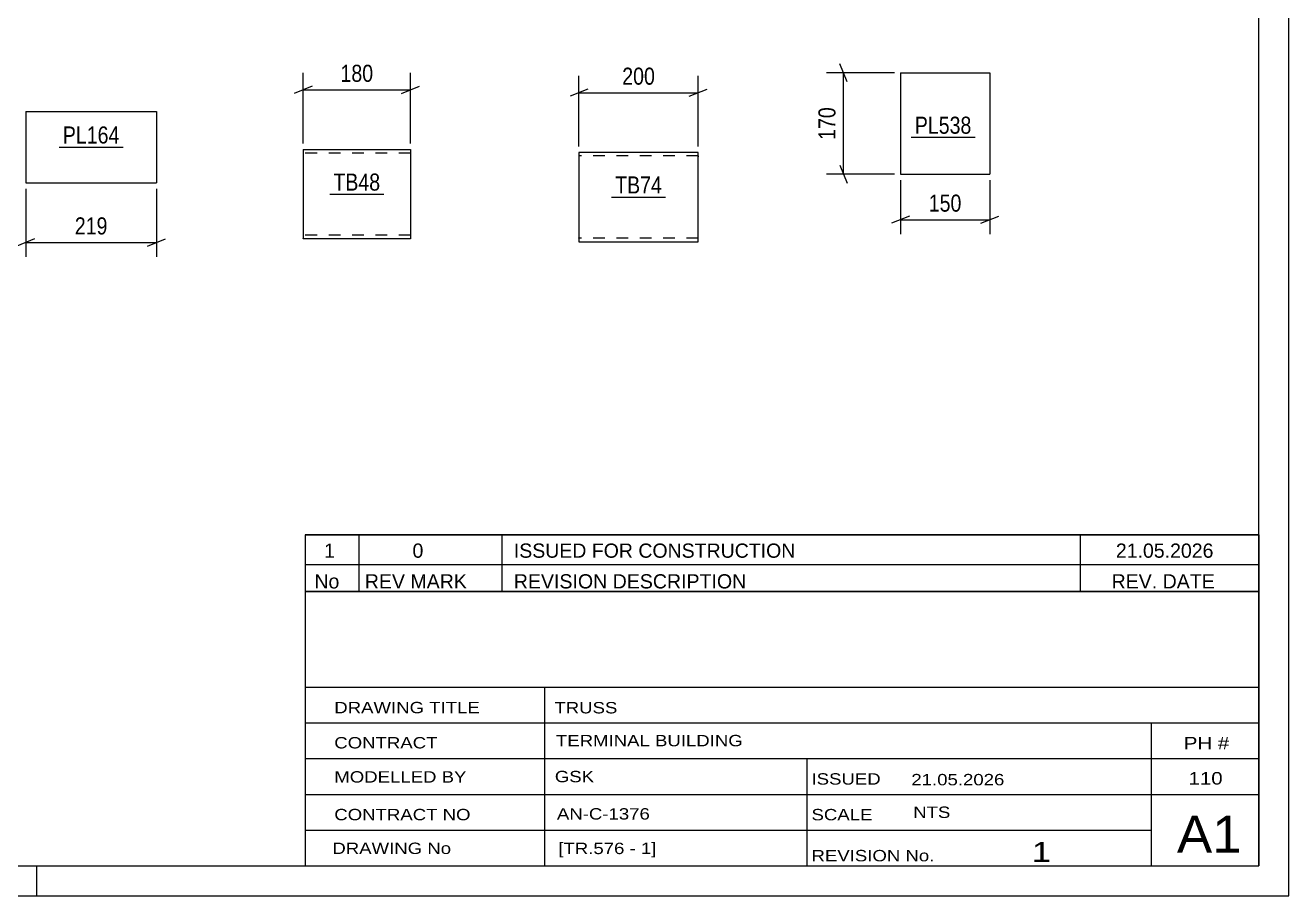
# Model space of a CAD drawing. Header units: millimetres. Extents: x 0 to 420, y 0 to 297.
# Drawn here: x 208 to 420, y 0 to 146 of the extents above; entities that cross this region are included whole.
import ezdxf

# ---------------------------------------------------------------- set-up
doc = ezdxf.new("R2010")
doc.units = ezdxf.units.MM
doc.linetypes.add('DXK_LINE_DOT2', pattern=[3.9198, 1.9599, -1.9599])
doc.styles.add('Arial Narrow', font='ARIALN.TTF', dxfattribs={"height": 0.2})

# ---------------------------------------------------------------- blocks, each defined once
blk = doc.blocks.new('Unknown-122571872-1115')
at = {"color": 5, "linetype": 'Continuous'}
for p, q in [((420, 0), (420, 297)), ((415, 5), (415, 292)), ((5, 5), (415, 5)), ((210, 0), (210, 5)), ((0, 0), (420, 0))]:
    blk.add_line(p, q, dxfattribs=at)
blk = doc.blocks.new('Part-122571872-9664 - 9663')
at = {"color": 2, "linetype": 'Continuous'}
for p, q in [((208.11, 131.59), (208.11, 119.59)), ((208.11, 131.59), (230.06, 131.59)), ((230.06, 131.59), (230.06, 119.59)), ((208.11, 119.59), (230.06, 119.59))]:
    blk.add_line(p, q, dxfattribs=at)
blk = doc.blocks.new('Part-122571872-9674 - 9673')
at = {"color": 2, "linetype": 'Continuous'}
for p, q in [((254.66, 125.19), (254.66, 110.28)), ((254.66, 125.19), (272.66, 125.19)), ((272.66, 125.19), (272.66, 110.19)), ((254.66, 110.19), (254.66, 110.28)), ((272.66, 110.19), (254.66, 110.19))]:
    blk.add_line(p, q, dxfattribs=at)
at = {"color": 7, "linetype": 'DXK_LINE_DOT2'}
for p, q in [((272.66, 124.59), (254.66, 124.59)), ((254.66, 110.79), (254.66, 110.83)), ((272.66, 110.79), (254.66, 110.79)), ((272.66, 110.79), (272.66, 110.83))]:
    blk.add_line(p, q, dxfattribs=at)
blk = doc.blocks.new('Part-122571872-9703 - 9702')
at = {"color": 2, "linetype": 'Continuous'}
for p, q in [((320.93, 124.71), (300.93, 124.71)), ((300.93, 124.71), (300.93, 109.8)), ((320.93, 110.91), (320.93, 124.71)), ((320.93, 109.71), (320.93, 110.91)), ((300.93, 109.8), (300.93, 109.71)), ((300.93, 109.71), (320.93, 109.71))]:
    blk.add_line(p, q, dxfattribs=at)
at = {"color": 7, "linetype": 'DXK_LINE_DOT2'}
for p, q in [((320.93, 124.11), (300.93, 124.11)), ((320.93, 124.11), (320.93, 124.07)), ((320.93, 124.07), (320.93, 124.11)), ((320.93, 123.97), (320.93, 124.07)), ((320.93, 124.07), (320.93, 123.97)), ((300.93, 110.31), (300.93, 110.36)), ((320.93, 110.31), (300.93, 110.31)), ((320.93, 110.36), (320.93, 110.68)), ((320.93, 110.31), (320.93, 110.36))]:
    blk.add_line(p, q, dxfattribs=at)
blk = doc.blocks.new('Part-122571872-9870 - 9869')
at = {"color": 2, "linetype": 'Continuous'}
for p, q in [((354.86, 138.05), (354.86, 121.05)), ((354.86, 138.05), (369.86, 138.05)), ((369.86, 138.05), (369.86, 121.05)), ((354.86, 121.05), (369.86, 121.05))]:
    blk.add_line(p, q, dxfattribs=at)
blk = doc.blocks.new('StraightDimension-122571872-9999 - 9663')
at = {"color": 7, "linetype": 'Continuous'}
for p, q in [((208.11, 118.59), (208.11, 107.19)), ((230.06, 118.59), (230.06, 107.19)), ((209.61, 110.19), (206.61, 108.99)), ((208.11, 109.59), (230.06, 109.59)), ((228.56, 108.99), (231.56, 110.19))]:
    blk.add_line(p, q, dxfattribs=at)
at = {"color": 0}
blk.add_wipeout([(222.43, 110.34), (222.43, 114.54), (215.75, 114.54), (215.75, 110.34)], dxfattribs=at)
at = {"color": 3, "style": 'Arial Narrow'}
blk.add_text('219', height=2.863, dxfattribs=at).set_placement((216.35, 110.94))
blk = doc.blocks.new('StraightDimension-122571872-10003 - 9673')
at = {"color": 7, "linetype": 'Continuous'}
for p, q in [((254.66, 126.19), (254.66, 138.04)), ((272.66, 126.19), (272.66, 138.04)), ((256.16, 135.79), (253.16, 134.59)), ((271.16, 134.59), (274.16, 135.79)), ((254.66, 135.19), (272.66, 135.19))]:
    blk.add_line(p, q, dxfattribs=at)
at = {"color": 0}
blk.add_wipeout([(267, 135.94), (267, 140.14), (260.32, 140.14), (260.32, 135.94)], dxfattribs=at)
at = {"color": 3, "style": 'Arial Narrow'}
blk.add_text('180', height=2.863, dxfattribs=at).set_placement((260.92, 136.54))
blk = doc.blocks.new('StraightDimension-122571872-10039 - 9702')
at = {"color": 7, "linetype": 'Continuous'}
for p, q in [((300.93, 125.71), (300.93, 137.56)), ((320.93, 125.71), (320.93, 137.56)), ((302.43, 135.31), (299.43, 134.11)), ((300.93, 134.71), (320.93, 134.71)), ((319.43, 134.11), (322.43, 135.31))]:
    blk.add_line(p, q, dxfattribs=at)
at = {"color": 0}
blk.add_wipeout([(314.27, 135.46), (314.27, 139.66), (307.59, 139.66), (307.59, 135.46)], dxfattribs=at)
at = {"color": 3, "style": 'Arial Narrow'}
blk.add_text('200', height=2.863, dxfattribs=at).set_placement((308.19, 136.06))
blk = doc.blocks.new('StraightDimension-122571872-10389 - 9869')
at = {"color": 7, "linetype": 'Continuous'}
for p, q in [((353.86, 138.05), (342.46, 138.05)), ((345.91, 136.55), (344.71, 139.55)), ((345.31, 121.05), (345.31, 138.05)), ((353.86, 121.05), (342.46, 121.05)), ((344.71, 122.55), (345.91, 119.55))]:
    blk.add_line(p, q, dxfattribs=at)
at = {"color": 0}
blk.add_wipeout([(344.56, 132.89), (340.36, 132.89), (340.36, 126.2), (344.56, 126.2)], dxfattribs=at)
at = {"color": 3, "style": 'Arial Narrow'}
blk.add_text('170', height=2.863, rotation=90.0002, dxfattribs=at).set_placement((343.96, 126.8))
blk = doc.blocks.new('StraightDimension-122571872-10393 - 9869')
at = {"color": 7, "linetype": 'Continuous'}
for p, q in [((354.86, 120.05), (354.86, 111.01)), ((369.86, 120.05), (369.86, 111.01)), ((356.36, 114.01), (353.36, 112.81)), ((354.86, 113.41), (369.86, 113.41)), ((368.36, 112.81), (371.36, 114.01))]:
    blk.add_line(p, q, dxfattribs=at)
at = {"color": 0}
blk.add_wipeout([(365.7, 114.16), (365.7, 118.36), (359.01, 118.36), (359.01, 114.16)], dxfattribs=at)
at = {"color": 3, "style": 'Arial Narrow'}
blk.add_text('150', height=2.863, dxfattribs=at).set_placement((359.61, 114.76))
blk = doc.blocks.new('Unknown-122571872-13712')
at = {"color": 7, "linetype": 'Continuous'}
for p, q in [((255, 51.05), (255, 5)), ((255, 51.05), (415, 51.05)), ((415, 51), (415, 5)), ((255, 35), (415, 35)), ((295.14, 35), (295.14, 5)), ((255, 29), (415, 29)), ((397, 5.05), (397, 29.05)), ((255, 23), (415, 23)), ((339.14, 23), (339.14, 5)), ((255, 17), (415, 17)), ((255, 11), (397, 11)), ((255, 5), (415, 5))]:
    blk.add_line(p, q, dxfattribs=at)
at = {"color": 7, "style": 'Arial Narrow'}
for s, height, width, p in [('DRAWING TITLE', 1.9089, 1.425378, (259.88, 30.61)), ('TRUSS', 1.909, 1.425378, (296.81, 30.59)), ('CONTRACT', 1.909, 1.425378, (259.88, 24.71)), ('TERMINAL BUILDING', 1.9089, 1.425378, (297.06, 25.07)), ('MODELLED BY', 1.9089, 1.425378, (259.88, 18.98)), ('GSK', 1.909, 1.425378, (296.88, 19.04)), ('ISSUED', 1.909, 1.425378, (339.94, 18.64)), ('21.05.2026', 1.909, 1.425378, (356.69, 18.52)), ('CONTRACT NO', 1.9089, 1.425378, (259.88, 12.66)), ('AN-C-1376', 1.909, 1.425378, (297.23, 12.78)), ('SCALE', 1.909, 1.425378, (339.94, 12.65)), ('A1', 6.204, 1.25, (401.24, 7.2)), ('DRAWING No', 1.909, 1.425378, (259.56, 7)), ('[TR.576 - 1]', 1.9089, 1.425378, (297.46, 6.99)), ('1', 3.34, 1.5, (376.91, 5.68)), ('REVISION No.', 1.9089, 1.425378, (339.94, 5.77))]:
    blk.add_text(s, height=height, dxfattribs=dict(at, width=width)).set_placement(p)
at = {"color": 7, "linetype": 'Continuous', "style": 'Arial Narrow'}
for s, height, width, p in [('PH #', 2.1, 1.42538, (402.4, 24.55)), ('110', 2.1, 1.42538, (403.19, 18.65)), ('NTS', 1.909, 1.425378, (357, 13.05))]:
    blk.add_text(s, height=height, dxfattribs=dict(at, width=width)).set_placement(p)
blk = doc.blocks.new('Unknown-122571872-13713')
at = {"color": 7, "linetype": 'Continuous'}
for p, q in [((255, 60.55), (415, 60.55)), ((415, 60.55), (255, 60.55)), ((255, 60.55), (255, 55.55)), ((264, 60.55), (264, 55.55)), ((288, 60.55), (288, 55.55)), ((385, 60.55), (385, 55.55)), ((415, 60.55), (415, 55.55)), ((255, 55.55), (415, 55.55)), ((255, 55.55), (255, 51.05)), ((255, 55.55), (415, 55.55)), ((264, 55.55), (264, 51.05)), ((288, 55.55), (288, 51.05)), ((385, 55.55), (385, 51.05)), ((415, 55.55), (415, 51.05)), ((415, 51.05), (255, 51.05))]:
    blk.add_line(p, q, dxfattribs=at)
at = {"color": 7, "linetype": 'Continuous', "style": 'Arial Narrow'}
for s, height, width, p in [('1', 2.39, 1.196471, (258.16, 56.7)), ('0', 2.39, 1.196471, (273, 56.7)), ('ISSUED FOR CONSTRUCTION', 2.3861, 1.196471, (290, 56.7)), ('21.05.2026', 2.386, 1.196471, (391, 56.7)), ('No', 2.386, 1.2, (256.54, 51.55)), ('REV MARK', 2.386, 1.2, (265, 51.55)), ('REVISION DESCRIPTION', 2.3861, 1.2, (290, 51.55)), ('REV. DATE', 2.386, 1.2, (390.28, 51.55))]:
    blk.add_text(s, height=height, dxfattribs=dict(at, width=width)).set_placement(p)
blk = doc.blocks.new('Mark-122571872-10412 - 9663')
at = {"color": 0}
blk.add_wipeout([(223.84, 126.19), (223.84, 129.19), (214.34, 129.19), (214.34, 126.19)], dxfattribs=at)
blk.add_wipeout([(223.84, 126.19), (223.84, 129.19), (214.34, 129.19), (214.34, 126.19)], dxfattribs=at)
at = {"color": 30, "linetype": 'Continuous'}
blk.add_line((213.74, 125.59), (224.44, 125.59), dxfattribs=at)
at = {"color": 3, "style": 'Arial Narrow'}
blk.add_text('PL164', height=2.863, dxfattribs=at).set_placement((214.34, 126.19))
blk = doc.blocks.new('Mark-122571872-10415 - 9673')
at = {"color": 0}
blk.add_wipeout([(267.59, 118.29), (267.59, 121.29), (259.73, 121.29), (259.73, 118.29)], dxfattribs=at)
blk.add_wipeout([(267.59, 118.29), (267.59, 121.29), (259.73, 121.29), (259.73, 118.29)], dxfattribs=at)
at = {"color": 30, "linetype": 'Continuous'}
blk.add_line((259.13, 117.69), (268.19, 117.69), dxfattribs=at)
at = {"color": 3, "style": 'Arial Narrow'}
blk.add_text('TB48', height=2.863, dxfattribs=at).set_placement((259.73, 118.29))
blk = doc.blocks.new('Mark-122571872-10424 - 9702')
at = {"color": 0}
blk.add_wipeout([(314.86, 117.81), (314.86, 120.81), (307, 120.81), (307, 117.81)], dxfattribs=at)
blk.add_wipeout([(314.86, 117.81), (314.86, 120.81), (307, 120.81), (307, 117.81)], dxfattribs=at)
at = {"color": 30, "linetype": 'Continuous'}
blk.add_line((306.4, 117.21), (315.46, 117.21), dxfattribs=at)
at = {"color": 3, "style": 'Arial Narrow'}
blk.add_text('TB74', height=2.863, dxfattribs=at).set_placement((307, 117.81))
blk = doc.blocks.new('Mark-122571872-10459 - 9869')
at = {"color": 0}
blk.add_wipeout([(366.78, 127.83), (366.78, 130.83), (357.27, 130.83), (357.27, 127.83)], dxfattribs=at)
blk.add_wipeout([(366.78, 127.83), (366.78, 130.83), (357.27, 130.83), (357.27, 127.83)], dxfattribs=at)
at = {"color": 30, "linetype": 'Continuous'}
blk.add_line((356.67, 127.23), (367.38, 127.23), dxfattribs=at)
at = {"color": 3, "style": 'Arial Narrow'}
blk.add_text('PL538', height=2.863, dxfattribs=at).set_placement((357.27, 127.83))

msp = doc.modelspace()

# ---------------------------------------------------------------- block references
for name in ['Unknown-122571872-1115', 'Part-122571872-9870 - 9869', 'Part-122571872-9664 - 9663', 'Part-122571872-9674 - 9673', 'Part-122571872-9703 - 9702', 'Unknown-122571872-13713', 'Unknown-122571872-13712']:
    msp.add_blockref(name, (0, 0))

# ---------------------------------------------------------------- next in the draw order: block references
for name in ['StraightDimension-122571872-10003 - 9673', 'StraightDimension-122571872-10039 - 9702', 'StraightDimension-122571872-10389 - 9869', 'Mark-122571872-10459 - 9869', 'Mark-122571872-10412 - 9663', 'Mark-122571872-10415 - 9673', 'Mark-122571872-10424 - 9702', 'StraightDimension-122571872-9999 - 9663']:
    msp.add_blockref(name, (0, 0))

# ---------------------------------------------------------------- next in the draw order: block references
msp.add_blockref('StraightDimension-122571872-10393 - 9869', (0, 0))

doc.saveas('drawing.dxf')
